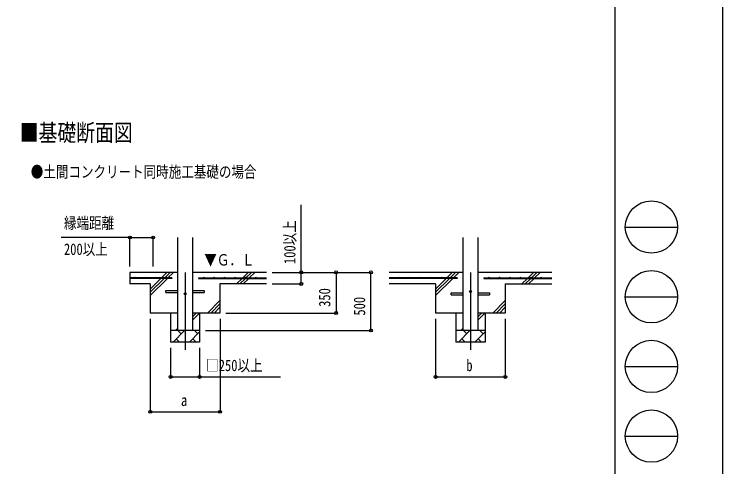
# Model space of a CAD drawing. Units: millimetres, scale not verified. Extents: x -12615 to 12615, y -8910 to 8910.
# Drawn here: x 6513 to 12615, y -4014 to -118 of the extents above; entities that cross this region are included whole.
import ezdxf
from ezdxf.enums import TextEntityAlignment as Align

# ---------------------------------------------------------------- set-up
doc = ezdxf.new("R2010")
doc.units = ezdxf.units.MM
doc.header["$LTSCALE"] = 40
for name, color, linetype in [('0-2_USER1', 3, 'Continuous'), ('0-3_YKK_12', 2, 'Continuous'), ('0-4_YKK_13', 4, 'Continuous'), ('0-5_YKK_A1', 4, 'Continuous'), ('0-6_YKK_D', 6, 'Continuous'), ('0-7_YKK_ZWAK', 7, 'Continuous')]:
    doc.layers.add(name, color=color, linetype=linetype)
doc.styles.add('ＭＳ ゴシック', font='')
doc.styles.get('ＭＳ ゴシック').set_extended_font_data('MS Gothic')

msp = doc.modelspace()

# ---------------------------------------------------------------- linework, layer by layer
at = {"layer": '0-3_YKK_12'}
for p, q in [((7984.78, -2340.08), (7984.78, -3006.03)), ((10442.17, -2340.08), (10442.17, -3006.03))]:
    msp.add_line(p, q, dxfattribs=at)
at = {"layer": '0-4_YKK_13'}
for p, q in [((7819.78, -2497.08), (7922.28, -2497.08)), ((7819.78, -2513.08), (7819.78, -2497.08)), ((8047.28, -2497.08), (8149.78, -2497.08)), ((8149.78, -2497.08), (8149.78, -2513.08)), ((7819.78, -2513.08), (7922.28, -2513.08)), ((8047.28, -2513.08), (8149.78, -2513.08)), ((10277.17, -2517.08), (10379.67, -2517.08)), ((10277.17, -2533.08), (10277.17, -2517.08)), ((10277.17, -2533.08), (10379.67, -2533.08)), ((10504.67, -2517.08), (10607.17, -2517.08)), ((10504.67, -2533.08), (10607.17, -2533.08)), ((10607.17, -2517.08), (10607.17, -2533.08))]:
    msp.add_line(p, q, dxfattribs=at)
for centre in [(10442.17, -2505.08), (7984.78, -2525.08)]:
    msp.add_circle(centre, 8, dxfattribs=at)
at = {"layer": '0-5_YKK_A1'}
for p, q in [((7922.28, -2840.08), (7922.28, -2040.08)), ((8047.28, -2040.08), (8047.28, -2840.08)), ((10379.67, -2840.08), (10379.67, -2040.08)), ((10504.67, -2040.08), (10504.67, -2840.08)), ((7922.28, -2340.08), (7509.78, -2340.08)), ((7509.78, -2340.08), (7509.78, -2440.08)), ((7780.71, -2387.58), (7828.21, -2340.08)), ((7808.99, -2387.58), (7856.49, -2340.08)), ((7837.28, -2387.58), (7884.78, -2340.08)), ((8684.78, -2340.08), (8047.28, -2340.08)), ((8480.71, -2387.58), (8528.21, -2340.08)), ((8508.99, -2387.58), (8556.49, -2340.08)), ((8537.28, -2387.58), (8584.78, -2340.08)), ((10379.67, -2340.08), (9742.17, -2340.08)), ((10238.1, -2387.58), (10285.6, -2340.08)), ((10266.38, -2387.58), (10313.88, -2340.08)), ((10294.67, -2387.58), (10342.17, -2340.08)), ((11142.17, -2340.08), (10504.67, -2340.08)), ((10938.1, -2387.58), (10985.6, -2340.08)), ((10966.38, -2387.58), (11013.88, -2340.08)), ((10994.67, -2387.58), (11042.17, -2340.08)), ((7869.78, -2387.58), (7509.78, -2387.58)), ((7869.78, -2392.58), (7509.78, -2392.58)), ((7684.78, -2440.08), (7509.78, -2440.08)), ((7684.78, -2540.08), (7832.28, -2392.58)), ((7684.78, -2483.52), (7775.71, -2392.58)), ((7684.78, -2511.8), (7803.99, -2392.58)), ((7684.78, -2440.08), (7684.78, -2690.08)), ((7869.78, -2387.58), (7869.78, -2392.58)), ((8099.78, -2387.58), (8684.78, -2387.58)), ((8099.78, -2387.58), (8099.78, -2392.58)), ((8099.78, -2392.58), (8684.78, -2392.58)), ((8684.78, -2440.08), (8284.78, -2440.08)), ((8284.78, -2440.08), (8284.78, -2690.08)), ((8428.21, -2440.08), (8475.71, -2392.58)), ((8456.49, -2440.08), (8503.99, -2392.58)), ((8484.78, -2440.08), (8532.28, -2392.58)), ((10327.17, -2387.58), (9742.17, -2387.58)), ((10327.17, -2392.58), (9742.17, -2392.58)), ((10142.17, -2440.08), (9742.17, -2440.08)), ((10142.17, -2540.08), (10289.67, -2392.58)), ((10142.17, -2483.52), (10233.1, -2392.58)), ((10142.17, -2511.8), (10261.38, -2392.58)), ((10142.17, -2440.08), (10142.17, -2690.08)), ((10327.17, -2387.58), (10327.17, -2392.58)), ((10557.17, -2387.58), (11142.17, -2387.58)), ((10557.17, -2387.58), (10557.17, -2392.58)), ((10557.17, -2392.58), (11142.17, -2392.58)), ((10742.17, -2440.08), (10742.17, -2690.08)), ((10742.17, -2440.08), (11142.17, -2440.08)), ((10885.6, -2440.08), (10933.1, -2392.58)), ((10913.88, -2440.08), (10961.38, -2392.58)), ((10942.17, -2440.08), (10989.67, -2392.58)), ((8178.21, -2690.08), (8284.78, -2583.52)), ((8206.49, -2690.08), (8284.78, -2611.8)), ((10635.6, -2690.08), (10742.17, -2583.52)), ((10663.88, -2690.08), (10742.17, -2611.8)), ((8234.78, -2690.08), (8284.78, -2640.08)), ((10692.17, -2690.08), (10742.17, -2640.08)), ((7922.28, -2690.08), (7684.78, -2690.08)), ((7859.78, -2690.08), (7859.78, -2940.08)), ((8047.28, -2751.75), (8108.94, -2690.08)), ((8047.28, -2723.47), (8080.66, -2690.08)), ((8284.78, -2690.08), (8047.28, -2690.08)), ((8109.78, -2690.08), (8109.78, -2940.08)), ((10379.67, -2690.08), (10142.17, -2690.08)), ((10317.17, -2690.08), (10317.17, -2940.08)), ((10504.67, -2751.75), (10566.33, -2690.08)), ((10504.67, -2723.47), (10538.05, -2690.08)), ((10742.17, -2690.08), (10504.67, -2690.08)), ((10567.17, -2690.08), (10567.17, -2940.08)), ((8109.78, -2840.08), (7859.78, -2840.08)), ((7880.51, -2940.08), (7980.51, -2840.08)), ((7902.38, -2840.08), (7922.28, -2820.18)), ((7951.96, -2868.64), (7923.41, -2840.08)), ((8021.93, -2940.08), (8109.78, -2852.24)), ((8093.38, -2868.64), (8064.83, -2840.08)), ((10567.17, -2840.08), (10317.17, -2840.08)), ((10337.9, -2940.08), (10437.9, -2840.08)), ((10359.76, -2840.08), (10379.67, -2820.18)), ((10409.35, -2868.64), (10380.79, -2840.08)), ((10479.32, -2940.08), (10567.17, -2852.24)), ((10550.77, -2868.64), (10522.22, -2840.08)), ((7909.07, -2911.53), (7937.62, -2940.08)), ((8050.49, -2911.53), (8079.04, -2940.08)), ((10366.45, -2911.53), (10395.01, -2940.08)), ((10507.88, -2911.53), (10536.43, -2940.08)), ((8109.78, -2940.08), (7859.78, -2940.08)), ((10567.17, -2940.08), (10317.17, -2940.08))]:
    msp.add_line(p, q, dxfattribs=at)
for centre in [(7554.78, -2385.08), (7644.78, -2385.08), (7734.78, -2385.08), (7824.78, -2385.08), (8144.78, -2385.08), (8234.78, -2385.08), (8324.78, -2385.08), (8414.78, -2385.08), (8504.78, -2385.08), (8594.78, -2385.08), (9832.17, -2385.08), (9922.17, -2385.08), (10012.17, -2385.08), (10102.17, -2385.08), (10192.17, -2385.08), (10282.17, -2385.08), (10602.17, -2385.08), (10692.17, -2385.08), (10782.17, -2385.08), (10872.17, -2385.08), (10962.17, -2385.08), (11052.17, -2385.08)]:
    msp.add_circle(centre, 2.5, dxfattribs=at)
at = {"layer": '0-6_YKK_D'}
for p, q in [((7509.78, -2040.08), (6917.64, -2040.08)), ((7509.78, -2290.08), (7509.78, -2039.08)), ((7509.78, -2040.08), (7709.78, -2040.08)), ((7709.78, -2290.08), (7709.78, -2039.08)), ((8734.78, -2340.08), (8985.78, -2340.08)), ((8734.78, -2340.08), (9585.78, -2340.08)), ((8734.78, -2340.08), (9285.78, -2340.08)), ((9284.78, -2340.08), (9284.78, -2690.08)), ((9584.78, -2840.08), (9584.78, -2340.08)), ((8734.78, -2440.08), (8985.78, -2440.08)), ((7684.78, -2740.08), (7684.78, -3541.08)), ((8285.78, -2740.08), (8285.78, -3541.08)), ((8334.78, -2690.08), (9285.78, -2690.08)), ((10142.17, -2740.08), (10142.17, -3241.08)), ((10742.17, -2740.08), (10742.17, -3241.08)), ((8159.78, -2840.08), (9585.78, -2840.08)), ((7859.78, -2990.08), (7859.78, -3241.08)), ((8109.78, -2990.08), (8109.78, -3241.08)), ((10142.17, -3240.08), (10742.17, -3240.08)), ((7684.78, -3540.08), (8285.78, -3540.08))]:
    msp.add_line(p, q, dxfattribs=at)
for points in [[(8984.78, -2440.08), (8984.78, -2340.08), (8984.78, -1759.48)], [(7859.78, -3240.08), (8109.78, -3240.08), (8805.58, -3240.08)]]:
    msp.add_lwpolyline(points, dxfattribs=at)
for centre in [(7509.78, -2040.08), (7709.78, -2040.08), (8984.78, -2340.08), (9284.78, -2340.08), (9584.78, -2340.08), (8984.78, -2440.08), (9284.78, -2690.08), (9584.78, -2840.08), (7859.78, -3240.08), (8109.78, -3240.08), (10142.17, -3240.08), (10742.17, -3240.08), (7684.78, -3540.08), (8285.78, -3540.08)]:
    msp.add_circle(centre, 12.75, dxfattribs=at)
at = {"layer": '0-7_YKK_ZWAK'}
for p, q in [((11685.06, 8325), (11685.06, -7575)), ((11775.06, -1950), (12225.06, -1950)), ((11775.06, -2550), (12225.06, -2550)), ((11775.06, -3150), (12225.06, -3150)), ((11775.06, -3750), (12225.06, -3750))]:
    msp.add_line(p, q, dxfattribs=at)
msp.add_lwpolyline([(-12615, -8910), (12615, -8910), (12615, 8910), (-12615, 8910)], close=True, dxfattribs=at)
for centre in [(12000.06, -1950), (12000.06, -2550), (12000.06, -3150), (12000.06, -3750)]:
    msp.add_circle(centre, 225, dxfattribs=at)

# ---------------------------------------------------------------- texts
at = {"layer": '0-2_USER1', "style": 'ＭＳ ゴシック', "width": 0.8}
for s, height, p in [('■基礎断面図', 148.5, (6561.14, -1256.35)), ('●土間コンクリート同時施工基礎の場合', 98.97, (6655.89, -1554.26))]:
    msp.add_text(s, height=height, dxfattribs=at).set_placement(p, align=Align.BOTTOM_LEFT)
at = {"layer": '0-5_YKK_A1', "style": 'ＭＳ ゴシック', "width": 0.8}
msp.add_text('▼Ｇ．Ｌ', height=98.97, dxfattribs=at).set_placement((8149.63, -2311.63), align=Align.BOTTOM_LEFT)
at = {"layer": '0-6_YKK_D', "style": 'ＭＳ ゴシック', "width": 0.8}
for s, p in [('縁端距離', (6941.45, -1995.08)), ('200以上', (6941.45, -2220.08)), ('□250以上', (8166.38, -3220.08)), ('b', (10406.17, -3220.08)), ('a', (7949.28, -3520.08))]:
    msp.add_text(s, height=98.97, dxfattribs=at).set_placement(p, align=Align.BOTTOM_LEFT)
for s, p in [('100以上', (8964.78, -2269.08)), ('350', (9264.78, -2637.48)), ('500', (9564.78, -2712.48))]:
    msp.add_text(s, height=98.97, rotation=90, dxfattribs=at).set_placement(p, align=Align.BOTTOM_LEFT)

doc.saveas('drawing.dxf')
